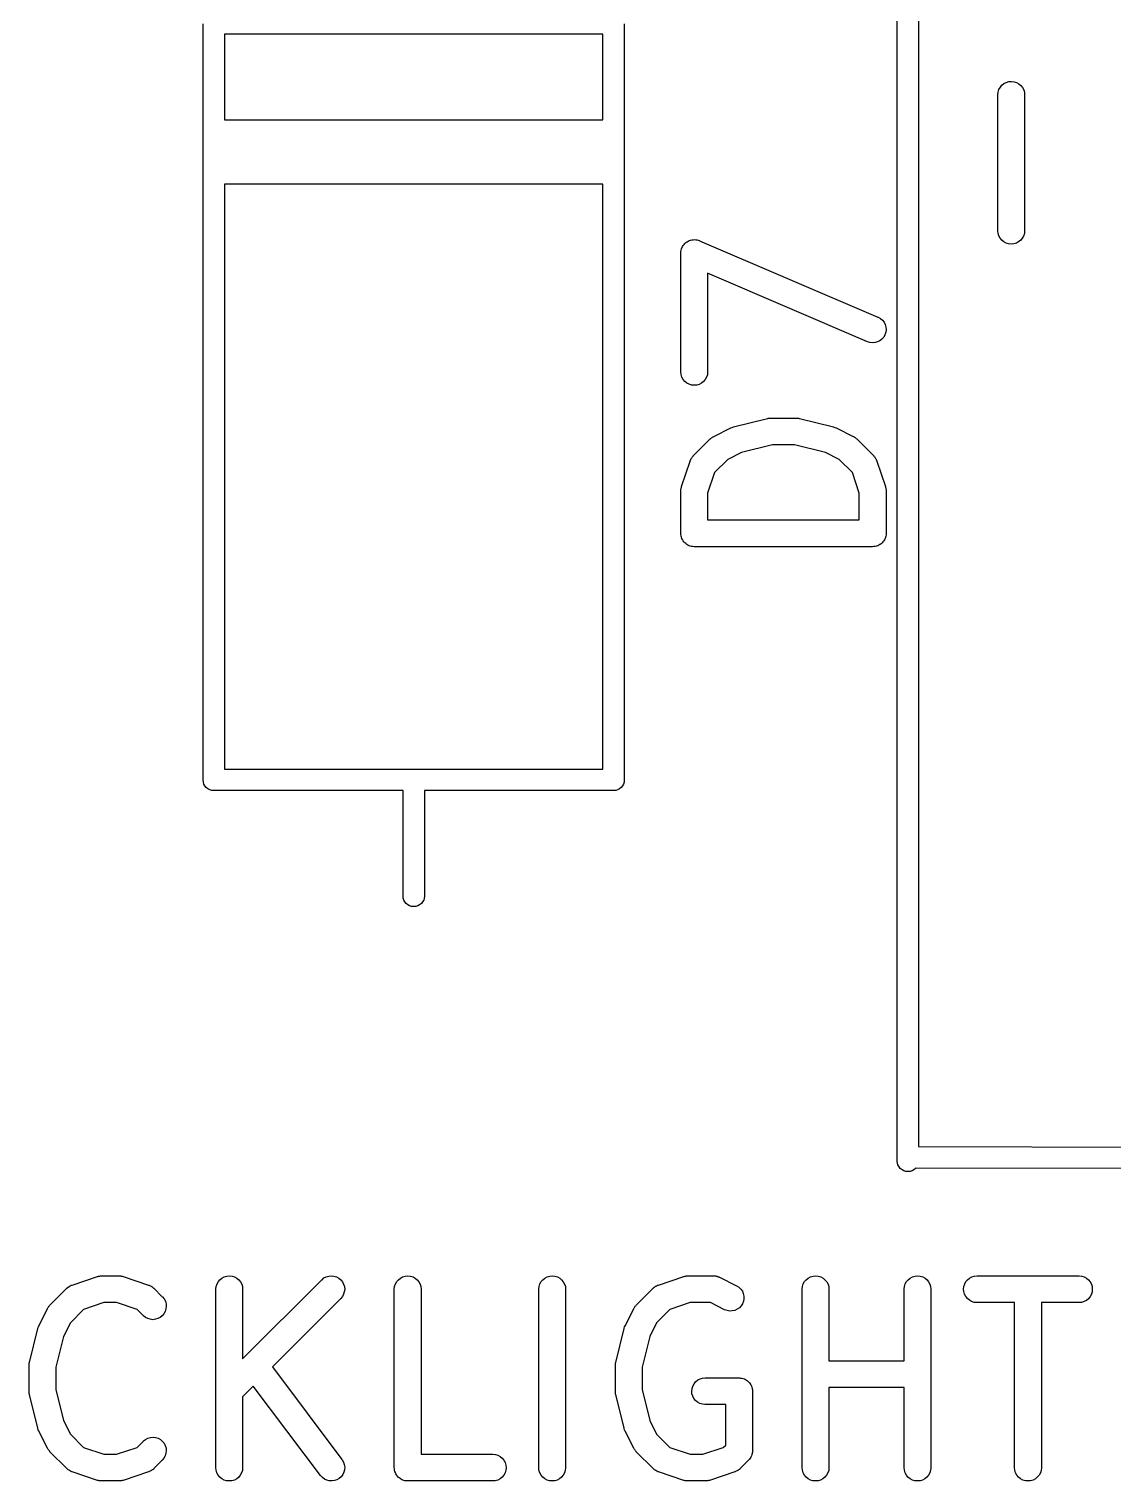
# Model space of a CAD drawing. Extents: x 88 to 197, y -105 to -93.
# Drawn here: x 167.49 to 173.57, y -105.43 to -97.29 of the extents above; entities that cross this region are included whole.
import ezdxf

# ---------------------------------------------------------------- set-up
doc = ezdxf.new("R2010")
doc.units = 0
doc.layers.add('BLACK', color=7, linetype='CONTINUOUS')

msp = doc.modelspace()

# ---------------------------------------------------------------- linework, layer by layer
at = {"layer": 'BLACK', "linetype": 'CONTINUOUS'}
for p, q in [((172.36, -103.612), (172.36, -95.2501)), ((172.48, -95.305), (172.48, -103.555)), ((168.47, -97.8571), (168.47, -97.2629)), ((169.647, -97.32), (168.59, -97.32)), ((168.59, -97.32), (168.59, -97.8)), ((169.65, -97.3203), (169.647, -97.32)), ((169.653, -97.32), (169.65, -97.3203)), ((170.71, -97.32), (169.653, -97.32)), ((170.71, -97.8), (170.71, -97.32)), ((170.83, -97.2629), (170.83, -97.8571)), ((172.924, -97.659), (172.926, -97.6445)), ((172.926, -97.6445), (172.93, -97.6305)), ((172.93, -97.6305), (172.938, -97.6177)), ((172.938, -97.6177), (172.947, -97.6065)), ((172.947, -97.6065), (172.958, -97.5973)), ((172.958, -97.5973), (172.971, -97.5905)), ((172.971, -97.5905), (172.985, -97.5864)), ((172.985, -97.5864), (173, -97.585)), ((173, -97.585), (173.015, -97.5866)), ((173.015, -97.5866), (173.028, -97.5909)), ((173.028, -97.5909), (173.041, -97.5979)), ((173.041, -97.5979), (173.053, -97.6072)), ((173.053, -97.6072), (173.062, -97.6185)), ((173.062, -97.6185), (173.069, -97.6315)), ((173.069, -97.6315), (173.073, -97.6455)), ((173.073, -97.6455), (173.074, -97.66)), ((172.924, -97.66), (172.924, -97.659)), ((172.924, -98.422), (172.924, -97.66)), ((173.074, -97.66), (173.074, -98.422)), ((168.59, -97.8), (170.71, -97.8)), ((168.47, -97.86), (168.47, -97.8571)), ((168.47, -97.8629), (168.47, -97.86)), ((168.47, -97.9771), (168.47, -97.8629)), ((170.83, -97.8571), (170.83, -97.86)), ((170.83, -97.86), (170.83, -97.8629)), ((170.83, -97.8629), (170.83, -97.9771)), ((168.47, -97.98), (168.47, -97.9771)), ((168.47, -97.9829), (168.47, -97.98)), ((168.47, -98.0971), (168.47, -97.9829)), ((170.83, -97.9771), (170.83, -97.98)), ((170.83, -97.98), (170.83, -97.9829)), ((170.83, -97.9829), (170.83, -98.0971)), ((168.47, -98.1), (168.47, -98.0971)), ((168.47, -98.1029), (168.47, -98.1)), ((168.47, -101.497), (168.47, -98.1029)), ((170.83, -98.0971), (170.83, -98.1)), ((170.83, -98.1), (170.83, -98.1029)), ((170.83, -98.1029), (170.83, -101.497)), ((168.59, -98.16), (168.59, -101.44)), ((170.71, -98.16), (168.59, -98.16)), ((170.71, -101.44), (170.71, -98.16)), ((172.926, -98.4365), (172.924, -98.422)), ((172.93, -98.4505), (172.926, -98.4365)), ((172.937, -98.4635), (172.93, -98.4505)), ((172.946, -98.4748), (172.937, -98.4635)), ((173.061, -98.4643), (173.052, -98.4755)), ((173.068, -98.4515), (173.061, -98.4643)), ((173.073, -98.4375), (173.068, -98.4515)), ((173.074, -98.423), (173.073, -98.4375)), ((173.074, -98.422), (173.074, -98.423)), ((171.147, -98.5451), (171.148, -98.538)), ((171.147, -98.5454), (171.147, -98.5451)), ((171.147, -98.5456), (171.147, -98.5454)), ((171.147, -98.5467), (171.147, -98.5456)), ((171.148, -98.538), (171.149, -98.5311)), ((171.149, -98.5306), (171.151, -98.5238)), ((171.149, -98.5308), (171.149, -98.5306)), ((171.149, -98.5311), (171.149, -98.5308)), ((171.151, -98.5238), (171.153, -98.5171)), ((171.153, -98.5171), (171.154, -98.5169)), ((171.154, -98.5166), (171.157, -98.5105)), ((171.154, -98.5169), (171.154, -98.5166)), ((171.157, -98.5105), (171.16, -98.5043)), ((171.16, -98.5043), (171.161, -98.5041)), ((171.161, -98.5039), (171.165, -98.4985)), ((171.161, -98.5041), (171.161, -98.5039)), ((171.165, -98.4985), (171.17, -98.4931)), ((171.17, -98.4927), (171.176, -98.4883)), ((171.17, -98.4929), (171.17, -98.4927)), ((171.17, -98.4931), (171.17, -98.4929)), ((171.176, -98.4883), (171.181, -98.4839)), ((171.181, -98.4839), (171.182, -98.4838)), ((171.182, -98.4836), (171.188, -98.4804)), ((171.182, -98.4838), (171.182, -98.4836)), ((171.188, -98.4804), (171.194, -98.4771)), ((171.194, -98.4771), (171.195, -98.4771)), ((171.195, -98.4769), (171.201, -98.475)), ((171.195, -98.4771), (171.195, -98.4769)), ((171.201, -98.475), (171.208, -98.473)), ((171.208, -98.473), (171.209, -98.473)), ((171.209, -98.4729), (171.216, -98.4723)), ((171.209, -98.473), (171.209, -98.4729)), ((171.216, -98.4723), (171.223, -98.4717)), ((171.223, -98.4717), (171.223, -98.4717)), ((171.223, -98.4717), (171.231, -98.4725)), ((171.223, -98.4717), (171.223, -98.4717)), ((171.231, -98.4725), (171.237, -98.4732)), ((171.237, -98.4732), (171.238, -98.4733)), ((171.238, -98.4733), (171.238, -98.4733)), ((171.238, -98.4733), (171.245, -98.4754)), ((171.245, -98.4754), (171.251, -98.4775)), ((171.251, -98.4775), (171.252, -98.4777)), ((171.252, -98.4777), (171.252, -98.4777)), ((171.252, -98.4777), (172.252, -98.9063)), ((172.957, -98.4841), (172.946, -98.4748)), ((172.97, -98.4911), (172.957, -98.4841)), ((172.984, -98.4954), (172.97, -98.4911)), ((172.999, -98.4969), (172.984, -98.4954)), ((173.013, -98.4956), (172.999, -98.4969)), ((173.028, -98.4915), (173.013, -98.4956)), ((173.04, -98.4847), (173.028, -98.4915)), ((173.052, -98.4755), (173.04, -98.4847)), ((171.147, -99.2133), (171.147, -98.5467)), ((172.193, -99.0442), (171.297, -98.6604)), ((171.297, -98.6604), (171.297, -99.2133)), ((172.252, -98.9063), (172.253, -98.9067)), ((172.253, -98.9067), (172.266, -98.914)), ((172.266, -98.914), (172.277, -98.9235)), ((172.277, -98.9235), (172.286, -98.935)), ((172.286, -98.935), (172.292, -98.9481)), ((172.292, -98.9481), (172.296, -98.9622)), ((172.274, -99.0292), (172.263, -99.0383)), ((172.284, -99.018), (172.274, -99.0292)), ((172.291, -99.0053), (172.284, -99.018)), ((172.296, -98.9913), (172.291, -99.0053)), ((172.296, -98.9622), (172.297, -98.9768)), ((172.297, -98.9768), (172.296, -98.9913)), ((172.207, -99.0486), (172.193, -99.0442)), ((172.221, -99.0502), (172.207, -99.0486)), ((172.236, -99.049), (172.221, -99.0502)), ((172.25, -99.045), (172.236, -99.049)), ((172.263, -99.0383), (172.25, -99.045)), ((171.149, -99.2279), (171.147, -99.2133)), ((171.153, -99.2419), (171.149, -99.2279)), ((171.16, -99.2548), (171.153, -99.2419)), ((171.169, -99.2662), (171.16, -99.2548)), ((171.18, -99.2755), (171.169, -99.2662)), ((171.193, -99.2825), (171.18, -99.2755)), ((171.263, -99.2761), (171.25, -99.2829)), ((171.275, -99.2669), (171.263, -99.2761)), ((171.284, -99.2557), (171.275, -99.2669)), ((171.291, -99.2429), (171.284, -99.2557)), ((171.296, -99.2289), (171.291, -99.2429)), ((171.297, -99.2144), (171.296, -99.2289)), ((171.297, -99.2133), (171.297, -99.2144)), ((171.207, -99.2868), (171.193, -99.2825)), ((171.222, -99.2883), (171.207, -99.2868)), ((171.236, -99.287), (171.222, -99.2883)), ((171.25, -99.2829), (171.236, -99.287)), ((171.435, -99.5241), (171.442, -99.5217)), ((171.442, -99.5215), (171.633, -99.4739)), ((171.442, -99.5216), (171.442, -99.5215)), ((171.442, -99.5217), (171.442, -99.5216)), ((171.633, -99.4739), (171.634, -99.4737)), ((171.634, -99.4737), (171.635, -99.4735)), ((171.635, -99.4735), (171.636, -99.4731)), ((171.636, -99.4731), (171.642, -99.4725)), ((171.642, -99.4725), (171.648, -99.4717)), ((171.648, -99.4717), (171.65, -99.4718)), ((171.65, -99.4718), (171.651, -99.4717)), ((171.651, -99.4717), (171.794, -99.4717)), ((171.794, -99.4717), (171.795, -99.4717)), ((171.795, -99.4717), (171.796, -99.4718)), ((171.796, -99.4718), (171.798, -99.4718)), ((171.798, -99.4718), (171.803, -99.4726)), ((171.803, -99.4726), (171.809, -99.4733)), ((171.809, -99.4733), (171.811, -99.4737)), ((171.811, -99.4737), (171.812, -99.4739)), ((171.812, -99.4739), (172.002, -99.5215)), ((172.002, -99.5215), (172.003, -99.5218)), ((172.003, -99.5218), (172.004, -99.5219)), ((172.004, -99.5219), (172.004, -99.522)), ((172.004, -99.522), (172.011, -99.5245)), ((171.217, -99.6841), (171.312, -99.5889)), ((171.312, -99.5889), (171.313, -99.5881)), ((171.313, -99.5881), (171.316, -99.5855)), ((171.316, -99.5855), (171.319, -99.5826)), ((171.319, -99.5826), (171.322, -99.581)), ((171.322, -99.581), (171.324, -99.579)), ((171.324, -99.579), (171.328, -99.5771)), ((171.328, -99.5771), (171.332, -99.5748)), ((171.332, -99.5748), (171.427, -99.5272)), ((171.427, -99.5272), (171.428, -99.5267)), ((171.428, -99.5264), (171.435, -99.5241)), ((171.428, -99.5266), (171.428, -99.5264)), ((171.428, -99.5267), (171.428, -99.5266)), ((172.011, -99.5245), (172.017, -99.5269)), ((172.017, -99.5269), (172.018, -99.5271)), ((172.018, -99.5271), (172.018, -99.5272)), ((172.018, -99.5272), (172.113, -99.5748)), ((172.113, -99.5748), (172.114, -99.5753)), ((172.114, -99.5753), (172.118, -99.5776)), ((172.118, -99.5776), (172.121, -99.5796)), ((172.121, -99.5796), (172.124, -99.5816)), ((172.124, -99.5816), (172.126, -99.5833)), ((172.126, -99.5833), (172.129, -99.5862)), ((172.129, -99.5862), (172.133, -99.5889)), ((172.133, -99.5889), (172.228, -99.6841)), ((171.216, -99.6858), (171.217, -99.6841)), ((171.487, -99.665), (171.41, -99.7035)), ((171.66, -99.6217), (171.487, -99.665)), ((171.785, -99.6217), (171.66, -99.6217)), ((171.958, -99.665), (171.785, -99.6217)), ((172.035, -99.7035), (171.958, -99.665)), ((172.228, -99.6841), (172.229, -99.6849)), ((172.229, -99.6849), (172.23, -99.6866)), ((171.151, -99.8563), (171.199, -99.7134)), ((171.199, -99.7124), (171.2, -99.7104)), ((171.199, -99.7134), (171.199, -99.7124)), ((171.2, -99.7104), (171.201, -99.7083)), ((171.201, -99.7083), (171.203, -99.7038)), ((171.203, -99.7038), (171.205, -99.6991)), ((171.205, -99.6991), (171.207, -99.6974)), ((171.207, -99.6974), (171.208, -99.6954)), ((171.208, -99.6954), (171.211, -99.6915)), ((171.211, -99.6915), (171.214, -99.6873)), ((171.214, -99.6873), (171.216, -99.6858)), ((171.41, -99.7035), (171.336, -99.7777)), ((172.109, -99.7777), (172.035, -99.7035)), ((172.23, -99.6866), (172.232, -99.6881)), ((172.232, -99.6881), (172.234, -99.6923)), ((172.234, -99.6923), (172.238, -99.6963)), ((172.238, -99.6963), (172.239, -99.6982)), ((172.239, -99.6982), (172.24, -99.7001)), ((172.24, -99.7001), (172.242, -99.7047)), ((172.242, -99.7047), (172.244, -99.7093)), ((172.244, -99.7093), (172.245, -99.7114)), ((172.245, -99.7114), (172.246, -99.7134)), ((172.246, -99.7134), (172.294, -99.8563)), ((171.336, -99.7777), (171.297, -99.8922)), ((172.147, -99.8922), (172.109, -99.7777)), ((171.147, -99.879), (171.148, -99.8748)), ((171.147, -99.88), (171.147, -99.879)), ((171.147, -100.118), (171.147, -99.88)), ((171.148, -99.8706), (171.149, -99.8675)), ((171.148, -99.8748), (171.148, -99.8706)), ((171.149, -99.8644), (171.15, -99.8604)), ((171.149, -99.8675), (171.149, -99.8644)), ((171.15, -99.8604), (171.151, -99.8563)), ((171.297, -99.8922), (171.297, -100.043)), ((172.147, -100.043), (172.147, -99.8922)), ((172.294, -99.8563), (172.294, -99.8573)), ((172.294, -99.8573), (172.295, -99.8614)), ((172.295, -99.8614), (172.296, -99.8654)), ((172.296, -99.8654), (172.296, -99.8685)), ((172.296, -99.8685), (172.297, -99.8716)), ((172.297, -99.8716), (172.297, -99.8758)), ((172.297, -99.8758), (172.297, -99.88)), ((172.297, -99.88), (172.297, -100.118)), ((171.297, -100.043), (172.147, -100.043)), ((171.148, -100.125), (171.147, -100.118)), ((171.149, -100.132), (171.148, -100.125)), ((171.149, -100.133), (171.149, -100.132)), ((171.149, -100.132), (171.149, -100.132)), ((171.151, -100.139), (171.149, -100.133)), ((171.153, -100.146), (171.151, -100.139)), ((171.153, -100.147), (171.153, -100.146)), ((171.153, -100.146), (171.153, -100.146)), ((171.156, -100.153), (171.153, -100.147)), ((171.16, -100.159), (171.156, -100.153)), ((171.16, -100.16), (171.16, -100.159)), ((171.16, -100.159), (171.16, -100.159)), ((171.164, -100.165), (171.16, -100.16)), ((171.169, -100.171), (171.164, -100.165)), ((171.175, -100.175), (171.169, -100.171)), ((171.169, -100.171), (171.169, -100.171)), ((171.169, -100.171), (171.169, -100.171)), ((172.275, -100.172), (172.269, -100.176)), ((172.28, -100.166), (172.275, -100.171)), ((172.275, -100.171), (172.275, -100.171)), ((172.275, -100.171), (172.275, -100.172)), ((172.284, -100.16), (172.28, -100.166)), ((172.285, -100.16), (172.284, -100.16)), ((172.284, -100.16), (172.284, -100.16)), ((172.288, -100.154), (172.285, -100.16)), ((172.291, -100.148), (172.288, -100.154)), ((172.292, -100.147), (172.291, -100.147)), ((172.291, -100.147), (172.291, -100.148)), ((172.294, -100.14), (172.292, -100.147)), ((172.296, -100.134), (172.294, -100.14)), ((172.297, -100.126), (172.296, -100.133)), ((172.296, -100.133), (172.296, -100.133)), ((172.296, -100.133), (172.296, -100.134)), ((172.297, -100.118), (172.297, -100.119)), ((172.297, -100.119), (172.297, -100.119)), ((172.297, -100.119), (172.297, -100.119)), ((172.297, -100.119), (172.297, -100.119)), ((172.297, -100.119), (172.297, -100.126)), ((171.18, -100.18), (171.175, -100.175)), ((171.187, -100.184), (171.18, -100.18)), ((171.18, -100.18), (171.18, -100.18)), ((171.18, -100.18), (171.18, -100.18)), ((171.193, -100.187), (171.187, -100.184)), ((171.2, -100.189), (171.193, -100.187)), ((171.193, -100.187), (171.193, -100.187)), ((171.193, -100.187), (171.193, -100.187)), ((171.207, -100.191), (171.2, -100.189)), ((171.207, -100.192), (171.207, -100.191)), ((171.207, -100.191), (171.207, -100.191)), ((171.214, -100.192), (171.207, -100.192)), ((171.221, -100.193), (171.214, -100.192)), ((171.222, -100.193), (171.221, -100.193)), ((172.222, -100.193), (171.222, -100.193)), ((171.222, -100.193), (171.222, -100.193)), ((171.222, -100.193), (171.222, -100.193)), ((171.222, -100.193), (171.222, -100.193)), ((172.229, -100.192), (172.222, -100.193)), ((172.236, -100.192), (172.229, -100.192)), ((172.237, -100.192), (172.236, -100.192)), ((172.244, -100.19), (172.237, -100.192)), ((172.237, -100.192), (172.237, -100.192)), ((172.25, -100.188), (172.244, -100.19)), ((172.251, -100.188), (172.25, -100.188)), ((172.257, -100.184), (172.251, -100.187)), ((172.251, -100.187), (172.251, -100.188)), ((172.263, -100.181), (172.257, -100.184)), ((172.264, -100.181), (172.263, -100.181)), ((172.269, -100.176), (172.264, -100.181)), ((172.264, -100.181), (172.264, -100.181)), ((168.59, -101.44), (169.647, -101.44)), ((169.647, -101.44), (169.65, -101.44)), ((169.65, -101.44), (169.653, -101.44)), ((169.653, -101.44), (170.71, -101.44)), ((168.47, -101.5), (168.47, -101.497)), ((168.471, -101.512), (168.47, -101.5)), ((168.474, -101.523), (168.471, -101.512)), ((168.48, -101.533), (168.474, -101.523)), ((168.487, -101.543), (168.48, -101.533)), ((168.497, -101.55), (168.487, -101.543)), ((168.507, -101.556), (168.497, -101.55)), ((168.518, -101.559), (168.507, -101.556)), ((170.793, -101.556), (170.782, -101.559)), ((170.803, -101.55), (170.793, -101.556)), ((170.813, -101.543), (170.803, -101.55)), ((170.82, -101.533), (170.813, -101.543)), ((170.826, -101.523), (170.82, -101.533)), ((170.829, -101.512), (170.826, -101.523)), ((170.83, -101.5), (170.829, -101.512)), ((170.83, -101.497), (170.83, -101.5)), ((168.527, -101.56), (168.518, -101.559)), ((168.53, -101.56), (168.527, -101.56)), ((168.527, -101.56), (168.527, -101.56)), ((168.533, -101.56), (168.53, -101.56)), ((169.59, -101.56), (168.533, -101.56)), ((169.59, -102.153), (169.59, -101.56)), ((170.767, -101.56), (169.71, -101.56)), ((169.71, -101.56), (169.71, -102.153)), ((170.77, -101.56), (170.767, -101.56)), ((170.773, -101.56), (170.77, -101.56)), ((170.782, -101.559), (170.773, -101.56)), ((170.773, -101.56), (170.773, -101.56)), ((169.591, -102.162), (169.59, -102.153)), ((169.594, -102.173), (169.591, -102.162)), ((169.6, -102.183), (169.594, -102.173)), ((169.607, -102.193), (169.6, -102.183)), ((169.617, -102.2), (169.607, -102.193)), ((169.627, -102.206), (169.617, -102.2)), ((169.638, -102.209), (169.627, -102.206)), ((169.673, -102.206), (169.662, -102.209)), ((169.683, -102.2), (169.673, -102.206)), ((169.693, -102.193), (169.683, -102.2)), ((169.7, -102.183), (169.693, -102.193)), ((169.706, -102.173), (169.7, -102.183)), ((169.709, -102.162), (169.706, -102.173)), ((169.71, -102.153), (169.709, -102.162)), ((169.65, -102.21), (169.638, -102.209)), ((169.662, -102.209), (169.65, -102.21)), ((172.48, -103.555), (179.98, -103.569)), ((172.36, -103.615), (172.36, -103.612)), ((172.36, -103.618), (172.36, -103.615)), ((172.36, -103.638), (172.36, -103.618)), ((172.361, -103.647), (172.36, -103.638)), ((172.364, -103.658), (172.361, -103.647)), ((172.37, -103.668), (172.364, -103.658)), ((172.377, -103.678), (172.37, -103.668)), ((172.387, -103.685), (172.377, -103.678)), ((172.397, -103.691), (172.387, -103.685)), ((172.408, -103.694), (172.397, -103.691)), ((172.42, -103.695), (172.408, -103.694)), ((172.432, -103.694), (172.42, -103.695)), ((172.443, -103.691), (172.432, -103.694)), ((172.453, -103.685), (172.443, -103.691)), ((172.463, -103.678), (172.453, -103.685)), ((172.465, -103.675), (172.463, -103.678)), ((180.037, -103.689), (172.465, -103.675)), ((167.736, -104.331), (167.878, -104.283)), ((167.878, -104.283), (167.879, -104.283)), ((167.879, -104.283), (167.884, -104.282)), ((167.884, -104.282), (167.888, -104.281)), ((167.888, -104.281), (167.891, -104.281)), ((167.891, -104.281), (167.894, -104.28)), ((167.894, -104.28), (167.898, -104.28)), ((167.898, -104.28), (167.902, -104.279)), ((167.902, -104.279), (167.997, -104.279)), ((167.997, -104.279), (167.998, -104.279)), ((167.998, -104.279), (168.003, -104.28)), ((168.003, -104.28), (168.007, -104.28)), ((168.007, -104.28), (168.01, -104.281)), ((168.01, -104.281), (168.013, -104.281)), ((168.013, -104.281), (168.017, -104.282)), ((168.017, -104.282), (168.021, -104.283)), ((168.021, -104.283), (168.164, -104.331)), ((168.548, -104.325), (168.555, -104.312)), ((168.555, -104.312), (168.564, -104.301)), ((168.564, -104.301), (168.575, -104.292)), ((168.575, -104.292), (168.588, -104.285)), ((168.588, -104.285), (168.602, -104.281)), ((168.602, -104.281), (168.617, -104.279)), ((168.617, -104.279), (168.632, -104.281)), ((168.632, -104.281), (168.646, -104.285)), ((168.646, -104.285), (168.658, -104.292)), ((168.658, -104.292), (168.67, -104.302)), ((168.67, -104.302), (168.679, -104.313)), ((168.679, -104.313), (168.686, -104.326)), ((168.691, -104.745), (169.135, -104.301)), ((169.135, -104.301), (169.136, -104.301)), ((169.136, -104.301), (169.147, -104.291)), ((169.147, -104.291), (169.16, -104.285)), ((169.16, -104.285), (169.174, -104.281)), ((169.174, -104.281), (169.189, -104.279)), ((169.189, -104.279), (169.203, -104.281)), ((169.203, -104.281), (169.217, -104.285)), ((169.217, -104.285), (169.23, -104.292)), ((169.23, -104.292), (169.241, -104.302)), ((169.241, -104.302), (169.251, -104.313)), ((169.251, -104.313), (169.257, -104.326)), ((169.548, -104.325), (169.555, -104.312)), ((169.555, -104.312), (169.564, -104.301)), ((169.564, -104.301), (169.575, -104.292)), ((169.575, -104.292), (169.588, -104.285)), ((169.588, -104.285), (169.602, -104.281)), ((169.602, -104.281), (169.617, -104.279)), ((169.617, -104.279), (169.632, -104.281)), ((169.632, -104.281), (169.646, -104.285)), ((169.646, -104.285), (169.658, -104.292)), ((169.658, -104.292), (169.67, -104.302)), ((169.67, -104.302), (169.679, -104.313)), ((169.679, -104.313), (169.686, -104.326)), ((170.357, -104.325), (170.364, -104.312)), ((170.364, -104.312), (170.374, -104.301)), ((170.374, -104.301), (170.385, -104.292)), ((170.385, -104.292), (170.398, -104.285)), ((170.398, -104.285), (170.412, -104.281)), ((170.412, -104.281), (170.427, -104.279)), ((170.427, -104.279), (170.441, -104.281)), ((170.441, -104.281), (170.455, -104.285)), ((170.455, -104.285), (170.468, -104.292)), ((170.468, -104.292), (170.479, -104.302)), ((170.479, -104.302), (170.488, -104.313)), ((170.488, -104.313), (170.495, -104.326)), ((171.021, -104.331), (171.164, -104.283)), ((171.164, -104.283), (171.165, -104.283)), ((171.165, -104.283), (171.169, -104.282)), ((171.169, -104.282), (171.173, -104.281)), ((171.173, -104.281), (171.176, -104.281)), ((171.176, -104.281), (171.179, -104.28)), ((171.179, -104.28), (171.184, -104.28)), ((171.184, -104.28), (171.188, -104.279)), ((171.188, -104.279), (171.331, -104.279)), ((171.331, -104.279), (171.332, -104.279)), ((171.332, -104.279), (171.334, -104.28)), ((171.334, -104.28), (171.336, -104.28)), ((171.336, -104.28), (171.341, -104.28)), ((171.341, -104.28), (171.346, -104.281)), ((171.346, -104.281), (171.348, -104.282)), ((171.348, -104.282), (171.351, -104.282)), ((171.351, -104.282), (171.355, -104.284)), ((171.355, -104.284), (171.36, -104.285)), ((171.36, -104.285), (171.362, -104.287)), ((171.362, -104.287), (171.364, -104.287)), ((171.364, -104.287), (171.46, -104.335)), ((171.833, -104.325), (171.84, -104.312)), ((171.84, -104.312), (171.85, -104.301)), ((171.85, -104.301), (171.861, -104.292)), ((171.861, -104.292), (171.874, -104.285)), ((171.874, -104.285), (171.888, -104.281)), ((171.888, -104.281), (171.903, -104.279)), ((171.903, -104.279), (171.917, -104.281)), ((171.917, -104.281), (171.931, -104.285)), ((171.931, -104.285), (171.944, -104.292)), ((171.944, -104.292), (171.955, -104.302)), ((171.955, -104.302), (171.965, -104.313)), ((171.965, -104.313), (171.972, -104.326)), ((172.405, -104.325), (172.412, -104.312)), ((172.412, -104.312), (172.421, -104.301)), ((172.421, -104.301), (172.433, -104.292)), ((172.433, -104.292), (172.446, -104.285)), ((172.446, -104.285), (172.46, -104.281)), ((172.46, -104.281), (172.474, -104.279)), ((172.474, -104.279), (172.489, -104.281)), ((172.489, -104.281), (172.503, -104.285)), ((172.503, -104.285), (172.516, -104.292)), ((172.516, -104.292), (172.527, -104.302)), ((172.527, -104.302), (172.536, -104.313)), ((172.536, -104.313), (172.543, -104.326)), ((172.738, -104.325), (172.745, -104.312)), ((172.745, -104.312), (172.754, -104.301)), ((172.754, -104.301), (172.765, -104.292)), ((172.765, -104.292), (172.778, -104.285)), ((172.778, -104.285), (172.792, -104.281)), ((172.792, -104.281), (172.807, -104.279)), ((172.807, -104.279), (173.378, -104.279)), ((173.378, -104.279), (173.379, -104.279)), ((173.379, -104.279), (173.394, -104.281)), ((173.394, -104.281), (173.408, -104.285)), ((173.408, -104.285), (173.421, -104.292)), ((173.421, -104.292), (173.432, -104.302)), ((173.432, -104.302), (173.441, -104.313)), ((173.441, -104.313), (173.448, -104.326)), ((167.611, -104.444), (167.706, -104.349)), ((167.706, -104.349), (167.707, -104.348)), ((167.707, -104.348), (167.709, -104.347)), ((167.709, -104.347), (167.71, -104.345)), ((167.71, -104.345), (167.714, -104.342)), ((167.714, -104.342), (167.718, -104.339)), ((167.718, -104.339), (167.72, -104.338)), ((167.72, -104.338), (167.722, -104.337)), ((167.722, -104.337), (167.727, -104.335)), ((167.727, -104.335), (167.731, -104.332)), ((167.731, -104.332), (167.734, -104.332)), ((167.734, -104.332), (167.736, -104.331)), ((168.164, -104.331), (168.165, -104.331)), ((168.165, -104.331), (168.167, -104.332)), ((168.167, -104.332), (168.169, -104.333)), ((168.169, -104.333), (168.174, -104.335)), ((168.174, -104.335), (168.178, -104.337)), ((168.178, -104.337), (168.18, -104.339)), ((168.18, -104.339), (168.182, -104.34)), ((168.182, -104.34), (168.186, -104.343)), ((168.186, -104.343), (168.19, -104.346)), ((168.19, -104.346), (168.192, -104.348)), ((168.192, -104.348), (168.193, -104.349)), ((168.193, -104.349), (168.241, -104.397)), ((168.241, -104.397), (168.242, -104.397)), ((168.242, -104.397), (168.251, -104.409)), ((168.541, -104.353), (168.543, -104.339)), ((168.541, -104.354), (168.541, -104.353)), ((168.541, -105.354), (168.541, -104.354)), ((168.543, -104.339), (168.548, -104.325)), ((168.686, -104.326), (168.69, -104.34)), ((168.69, -104.34), (168.691, -104.354)), ((168.691, -104.354), (168.691, -104.745)), ((169.25, -104.396), (169.241, -104.407)), ((169.257, -104.383), (169.25, -104.396)), ((169.257, -104.326), (169.262, -104.34)), ((169.261, -104.369), (169.257, -104.383)), ((169.263, -104.355), (169.261, -104.369)), ((169.262, -104.34), (169.263, -104.355)), ((169.541, -104.353), (169.543, -104.339)), ((169.541, -104.354), (169.541, -104.353)), ((169.541, -105.354), (169.541, -104.354)), ((169.543, -104.339), (169.548, -104.325)), ((169.686, -104.326), (169.69, -104.34)), ((169.69, -104.34), (169.691, -104.354)), ((169.691, -104.354), (169.691, -105.279)), ((170.351, -104.353), (170.353, -104.339)), ((170.351, -104.354), (170.351, -104.353)), ((170.351, -105.354), (170.351, -104.354)), ((170.353, -104.339), (170.357, -104.325)), ((170.495, -104.326), (170.5, -104.34)), ((170.5, -104.34), (170.501, -104.354)), ((170.501, -104.354), (170.501, -105.354)), ((170.897, -104.444), (170.992, -104.349)), ((170.992, -104.349), (170.993, -104.348)), ((170.993, -104.348), (170.994, -104.347)), ((170.994, -104.347), (170.996, -104.345)), ((170.996, -104.345), (171, -104.342)), ((171, -104.342), (171.004, -104.339)), ((171.004, -104.339), (171.006, -104.338)), ((171.006, -104.338), (171.008, -104.337)), ((171.008, -104.337), (171.013, -104.335)), ((171.013, -104.335), (171.017, -104.332)), ((171.017, -104.332), (171.019, -104.332)), ((171.019, -104.332), (171.021, -104.331)), ((171.46, -104.335), (171.46, -104.335)), ((171.46, -104.335), (171.473, -104.343)), ((171.473, -104.343), (171.483, -104.354)), ((171.483, -104.354), (171.492, -104.366)), ((171.492, -104.366), (171.497, -104.379)), ((171.497, -104.379), (171.5, -104.393)), ((171.5, -104.393), (171.501, -104.408)), ((171.827, -104.353), (171.829, -104.339)), ((171.827, -104.354), (171.827, -104.353)), ((171.827, -105.354), (171.827, -104.354)), ((171.829, -104.339), (171.833, -104.325)), ((171.972, -104.326), (171.976, -104.34)), ((171.976, -104.34), (171.977, -104.354)), ((171.977, -104.354), (171.977, -104.756)), ((172.399, -104.353), (172.4, -104.339)), ((172.399, -104.354), (172.399, -104.353)), ((172.399, -104.756), (172.399, -104.354)), ((172.4, -104.339), (172.405, -104.325)), ((172.543, -104.326), (172.547, -104.34)), ((172.547, -104.34), (172.549, -104.354)), ((172.549, -104.354), (172.549, -105.354)), ((172.732, -104.354), (172.733, -104.339)), ((172.733, -104.368), (172.732, -104.354)), ((172.733, -104.339), (172.738, -104.325)), ((172.737, -104.382), (172.733, -104.368)), ((172.744, -104.395), (172.737, -104.382)), ((172.753, -104.407), (172.744, -104.395)), ((173.441, -104.396), (173.431, -104.408)), ((173.448, -104.383), (173.441, -104.396)), ((173.448, -104.326), (173.452, -104.34)), ((173.452, -104.369), (173.448, -104.383)), ((173.452, -104.34), (173.453, -104.355)), ((173.453, -104.355), (173.452, -104.369)), ((167.549, -104.559), (167.597, -104.464)), ((167.597, -104.463), (167.6, -104.459)), ((167.597, -104.464), (167.597, -104.463)), ((167.6, -104.459), (167.602, -104.456)), ((167.602, -104.456), (167.604, -104.453)), ((167.604, -104.453), (167.605, -104.45)), ((167.605, -104.45), (167.608, -104.447)), ((167.608, -104.447), (167.611, -104.444)), ((167.8, -104.468), (167.726, -104.542)), ((167.914, -104.429), (167.8, -104.468)), ((167.985, -104.429), (167.914, -104.429)), ((168.1, -104.468), (167.985, -104.429)), ((168.135, -104.503), (168.1, -104.468)), ((168.257, -104.479), (168.25, -104.492)), ((168.251, -104.409), (168.258, -104.422)), ((168.261, -104.465), (168.257, -104.479)), ((168.258, -104.422), (168.262, -104.436)), ((168.263, -104.45), (168.261, -104.465)), ((168.262, -104.436), (168.263, -104.45)), ((169.241, -104.407), (168.858, -104.79)), ((170.835, -104.559), (170.883, -104.464)), ((170.883, -104.463), (170.885, -104.459)), ((170.883, -104.464), (170.883, -104.463)), ((170.885, -104.459), (170.887, -104.456)), ((170.887, -104.456), (170.889, -104.453)), ((170.889, -104.453), (170.891, -104.45)), ((170.891, -104.45), (170.894, -104.447)), ((170.894, -104.447), (170.897, -104.444)), ((171.086, -104.468), (171.011, -104.542)), ((171.2, -104.429), (171.086, -104.468)), ((171.313, -104.429), (171.2, -104.429)), ((171.392, -104.469), (171.313, -104.429)), ((171.406, -104.474), (171.392, -104.469)), ((171.421, -104.477), (171.406, -104.474)), ((171.435, -104.476), (171.421, -104.477)), ((171.449, -104.473), (171.435, -104.476)), ((171.463, -104.467), (171.449, -104.473)), ((171.475, -104.459), (171.463, -104.467)), ((171.485, -104.448), (171.475, -104.459)), ((171.493, -104.436), (171.485, -104.448)), ((171.498, -104.422), (171.493, -104.436)), ((171.501, -104.408), (171.498, -104.422)), ((172.765, -104.416), (172.753, -104.407)), ((172.777, -104.423), (172.765, -104.416)), ((172.791, -104.428), (172.777, -104.423)), ((172.806, -104.429), (172.791, -104.428)), ((172.807, -104.429), (172.806, -104.429)), ((173.018, -104.429), (172.807, -104.429)), ((173.018, -105.354), (173.018, -104.429)), ((173.378, -104.429), (173.168, -104.429)), ((173.168, -104.429), (173.168, -105.354)), ((173.393, -104.428), (173.378, -104.429)), ((173.407, -104.424), (173.393, -104.428)), ((173.42, -104.417), (173.407, -104.424)), ((173.431, -104.408), (173.42, -104.417)), ((167.544, -104.573), (167.547, -104.566)), ((167.547, -104.566), (167.549, -104.56)), ((167.549, -104.56), (167.549, -104.559)), ((167.549, -104.559), (167.549, -104.559)), ((167.726, -104.542), (167.687, -104.619)), ((168.146, -104.512), (168.135, -104.503)), ((168.159, -104.519), (168.146, -104.512)), ((168.173, -104.523), (168.159, -104.519)), ((168.188, -104.525), (168.173, -104.523)), ((168.202, -104.523), (168.188, -104.525)), ((168.216, -104.519), (168.202, -104.523)), ((168.229, -104.512), (168.216, -104.519)), ((168.241, -104.503), (168.229, -104.512)), ((168.25, -104.492), (168.241, -104.503)), ((170.83, -104.573), (170.832, -104.566)), ((170.832, -104.566), (170.835, -104.56)), ((170.835, -104.56), (170.835, -104.559)), ((170.835, -104.559), (170.835, -104.559)), ((171.011, -104.542), (170.973, -104.619)), ((167.496, -104.765), (167.544, -104.574)), ((167.544, -104.574), (167.544, -104.573)), ((167.544, -104.573), (167.544, -104.573)), ((167.544, -104.573), (167.544, -104.573)), ((167.687, -104.619), (167.644, -104.792)), ((170.782, -104.765), (170.829, -104.574)), ((170.829, -104.574), (170.83, -104.573)), ((170.83, -104.573), (170.83, -104.573)), ((170.83, -104.573), (170.83, -104.573)), ((170.973, -104.619), (170.93, -104.792)), ((167.494, -104.779), (167.495, -104.773)), ((167.494, -104.781), (167.494, -104.779)), ((167.494, -104.782), (167.494, -104.781)), ((167.494, -104.783), (167.494, -104.782)), ((167.494, -104.926), (167.494, -104.783)), ((167.495, -104.767), (167.496, -104.766)), ((167.495, -104.773), (167.495, -104.767)), ((167.496, -104.766), (167.496, -104.765)), ((167.644, -104.792), (167.644, -104.917)), ((168.858, -104.79), (169.248, -105.309)), ((170.78, -104.779), (170.781, -104.773)), ((170.78, -104.781), (170.78, -104.779)), ((170.78, -104.782), (170.78, -104.781)), ((170.78, -104.783), (170.78, -104.782)), ((170.78, -104.926), (170.78, -104.783)), ((170.781, -104.767), (170.782, -104.766)), ((170.781, -104.773), (170.781, -104.767)), ((170.782, -104.766), (170.782, -104.765)), ((170.93, -104.792), (170.93, -104.917)), ((171.977, -104.756), (172.399, -104.756)), ((171.214, -104.897), (171.221, -104.884)), ((171.221, -104.884), (171.23, -104.873)), ((171.23, -104.873), (171.242, -104.863)), ((171.242, -104.863), (171.255, -104.856)), ((171.255, -104.856), (171.269, -104.852)), ((171.269, -104.852), (171.283, -104.851)), ((171.283, -104.851), (171.474, -104.851)), ((171.474, -104.851), (171.474, -104.851)), ((171.474, -104.851), (171.474, -104.851)), ((171.474, -104.851), (171.474, -104.851)), ((171.474, -104.851), (171.475, -104.851)), ((171.475, -104.851), (171.482, -104.852)), ((171.482, -104.852), (171.489, -104.852)), ((171.489, -104.852), (171.489, -104.852)), ((171.489, -104.852), (171.489, -104.852)), ((171.489, -104.852), (171.496, -104.855)), ((171.496, -104.855), (171.503, -104.857)), ((171.503, -104.857), (171.503, -104.857)), ((171.503, -104.857), (171.503, -104.857)), ((171.503, -104.857), (171.509, -104.86)), ((171.509, -104.86), (171.516, -104.864)), ((171.516, -104.864), (171.516, -104.864)), ((171.516, -104.864), (171.516, -104.864)), ((171.516, -104.864), (171.521, -104.868)), ((171.521, -104.868), (171.527, -104.873)), ((171.527, -104.873), (171.527, -104.873)), ((171.527, -104.873), (171.527, -104.873)), ((171.527, -104.873), (171.532, -104.879)), ((171.532, -104.879), (171.536, -104.884)), ((171.536, -104.884), (171.536, -104.885)), ((171.536, -104.885), (171.536, -104.885)), ((171.536, -104.885), (171.54, -104.891)), ((171.54, -104.891), (171.543, -104.897)), ((167.494, -104.927), (167.494, -104.926)), ((167.494, -104.928), (167.494, -104.927)), ((167.495, -104.934), (167.494, -104.928)), ((167.495, -104.94), (167.495, -104.934)), ((167.496, -104.942), (167.495, -104.94)), ((167.496, -104.943), (167.496, -104.942)), ((167.496, -104.944), (167.496, -104.943)), ((167.544, -105.134), (167.496, -104.944)), ((167.644, -104.917), (167.687, -105.09)), ((168.751, -104.897), (168.691, -104.957)), ((168.691, -104.957), (168.691, -105.354)), ((169.128, -105.399), (168.751, -104.897)), ((170.78, -104.927), (170.78, -104.926)), ((170.78, -104.928), (170.78, -104.927)), ((170.78, -104.934), (170.78, -104.928)), ((170.781, -104.94), (170.78, -104.934)), ((170.781, -104.942), (170.781, -104.94)), ((170.782, -104.943), (170.781, -104.942)), ((170.782, -104.944), (170.782, -104.943)), ((170.829, -105.134), (170.782, -104.944)), ((170.93, -104.917), (170.973, -105.09)), ((171.208, -104.925), (171.21, -104.911)), ((171.209, -104.94), (171.208, -104.925)), ((171.214, -104.954), (171.209, -104.94)), ((171.21, -104.911), (171.214, -104.897)), ((171.22, -104.967), (171.214, -104.954)), ((171.23, -104.978), (171.22, -104.967)), ((171.543, -104.897), (171.543, -104.897)), ((171.543, -104.897), (171.543, -104.898)), ((171.543, -104.898), (171.545, -104.904)), ((171.545, -104.904), (171.547, -104.911)), ((171.547, -104.911), (171.547, -104.912)), ((171.547, -104.912), (171.547, -104.912)), ((171.547, -104.912), (171.548, -104.919)), ((171.548, -104.919), (171.549, -104.926)), ((171.549, -104.926), (171.549, -105.259)), ((172.399, -104.906), (171.977, -104.906)), ((171.977, -104.906), (171.977, -105.354)), ((172.399, -105.354), (172.399, -104.906)), ((171.241, -104.988), (171.23, -104.978)), ((171.254, -104.995), (171.241, -104.988)), ((171.268, -104.999), (171.254, -104.995)), ((171.282, -105.001), (171.268, -104.999)), ((171.283, -105.001), (171.282, -105.001)), ((171.399, -105.001), (171.283, -105.001)), ((171.399, -105.228), (171.399, -105.001)), ((167.544, -105.135), (167.544, -105.134)), ((167.546, -105.142), (167.544, -105.135)), ((167.544, -105.135), (167.544, -105.135)), ((167.687, -105.09), (167.726, -105.167)), ((170.83, -105.135), (170.829, -105.134)), ((170.832, -105.142), (170.83, -105.135)), ((170.83, -105.135), (170.83, -105.135)), ((170.973, -105.09), (171.011, -105.167)), ((167.549, -105.148), (167.546, -105.142)), ((167.549, -105.149), (167.549, -105.148)), ((167.549, -105.15), (167.549, -105.149)), ((167.549, -105.149), (167.549, -105.149)), ((167.597, -105.245), (167.549, -105.15)), ((167.726, -105.167), (167.8, -105.241)), ((168.1, -105.241), (168.135, -105.206)), ((168.135, -105.206), (168.136, -105.205)), ((168.136, -105.205), (168.147, -105.196)), ((168.147, -105.196), (168.16, -105.19)), ((168.16, -105.19), (168.174, -105.185)), ((168.174, -105.185), (168.189, -105.184)), ((168.189, -105.184), (168.203, -105.186)), ((168.203, -105.186), (168.217, -105.19)), ((168.217, -105.19), (168.23, -105.197)), ((168.23, -105.197), (168.241, -105.206)), ((168.241, -105.206), (168.251, -105.218)), ((168.251, -105.218), (168.257, -105.231)), ((170.834, -105.148), (170.832, -105.142)), ((170.835, -105.149), (170.834, -105.148)), ((170.835, -105.15), (170.835, -105.149)), ((170.835, -105.149), (170.835, -105.149)), ((170.883, -105.245), (170.835, -105.15)), ((171.011, -105.167), (171.086, -105.241)), ((167.599, -105.249), (167.597, -105.245)), ((167.601, -105.252), (167.599, -105.249)), ((167.603, -105.255), (167.601, -105.252)), ((167.605, -105.257), (167.603, -105.255)), ((167.608, -105.261), (167.605, -105.257)), ((167.61, -105.264), (167.608, -105.261)), ((167.611, -105.265), (167.61, -105.264)), ((167.706, -105.36), (167.611, -105.265)), ((167.8, -105.241), (167.914, -105.279)), ((167.914, -105.279), (167.985, -105.279)), ((167.985, -105.279), (168.1, -105.241)), ((168.257, -105.288), (168.25, -105.301)), ((168.257, -105.231), (168.262, -105.245)), ((168.261, -105.274), (168.257, -105.288)), ((168.263, -105.259), (168.261, -105.274)), ((168.262, -105.245), (168.263, -105.259)), ((169.691, -105.279), (170.093, -105.279)), ((170.093, -105.279), (170.094, -105.279)), ((170.094, -105.279), (170.108, -105.281)), ((170.108, -105.281), (170.122, -105.285)), ((170.122, -105.285), (170.135, -105.292)), ((170.135, -105.292), (170.146, -105.302)), ((170.885, -105.249), (170.883, -105.245)), ((170.887, -105.252), (170.885, -105.249)), ((170.889, -105.255), (170.887, -105.252)), ((170.891, -105.257), (170.889, -105.255)), ((170.893, -105.261), (170.891, -105.257)), ((170.896, -105.264), (170.893, -105.261)), ((170.897, -105.265), (170.896, -105.264)), ((170.992, -105.36), (170.897, -105.265)), ((171.086, -105.241), (171.2, -105.279)), ((171.2, -105.279), (171.271, -105.279)), ((171.271, -105.279), (171.385, -105.241)), ((171.385, -105.241), (171.399, -105.228)), ((171.539, -105.295), (171.536, -105.301)), ((171.543, -105.289), (171.539, -105.295)), ((171.545, -105.281), (171.543, -105.288)), ((171.543, -105.288), (171.543, -105.288)), ((171.543, -105.288), (171.543, -105.289)), ((171.547, -105.275), (171.545, -105.281)), ((171.548, -105.267), (171.547, -105.274)), ((171.547, -105.274), (171.547, -105.274)), ((171.547, -105.274), (171.547, -105.275)), ((171.549, -105.26), (171.548, -105.267)), ((171.549, -105.259), (171.549, -105.259)), ((171.549, -105.259), (171.549, -105.259)), ((171.549, -105.259), (171.549, -105.259)), ((171.549, -105.259), (171.549, -105.26)), ((167.708, -105.361), (167.706, -105.36)), ((167.71, -105.363), (167.708, -105.361)), ((167.714, -105.366), (167.71, -105.363)), ((167.718, -105.369), (167.714, -105.366)), ((167.72, -105.37), (167.718, -105.369)), ((167.721, -105.371), (167.72, -105.37)), ((167.726, -105.374), (167.721, -105.371)), ((167.731, -105.376), (167.726, -105.374)), ((167.733, -105.377), (167.731, -105.376)), ((167.735, -105.378), (167.733, -105.377)), ((167.736, -105.378), (167.735, -105.378)), ((167.878, -105.426), (167.736, -105.378)), ((168.164, -105.378), (168.021, -105.426)), ((168.166, -105.377), (168.164, -105.378)), ((168.168, -105.376), (168.166, -105.377)), ((168.173, -105.374), (168.168, -105.376)), ((168.177, -105.372), (168.173, -105.374)), ((168.179, -105.371), (168.177, -105.372)), ((168.181, -105.37), (168.179, -105.371)), ((168.185, -105.366), (168.181, -105.37)), ((168.189, -105.364), (168.185, -105.366)), ((168.191, -105.362), (168.189, -105.364)), ((168.193, -105.361), (168.191, -105.362)), ((168.241, -105.312), (168.193, -105.36)), ((168.193, -105.36), (168.193, -105.361)), ((168.25, -105.301), (168.241, -105.312)), ((168.543, -105.369), (168.541, -105.354)), ((168.547, -105.383), (168.543, -105.369)), ((168.69, -105.37), (168.685, -105.384)), ((168.691, -105.355), (168.69, -105.37)), ((168.691, -105.354), (168.691, -105.355)), ((169.248, -105.309), (169.249, -105.31)), ((169.249, -105.31), (169.256, -105.323)), ((169.258, -105.38), (169.252, -105.393)), ((169.256, -105.323), (169.261, -105.337)), ((169.262, -105.366), (169.258, -105.38)), ((169.261, -105.337), (169.263, -105.351)), ((169.263, -105.351), (169.262, -105.366)), ((169.542, -105.361), (169.541, -105.354)), ((169.543, -105.368), (169.542, -105.361)), ((169.543, -105.369), (169.543, -105.368)), ((169.545, -105.376), (169.543, -105.369)), ((169.543, -105.369), (169.543, -105.369)), ((169.547, -105.382), (169.545, -105.376)), ((170.146, -105.302), (170.155, -105.313)), ((170.155, -105.313), (170.162, -105.326)), ((170.162, -105.326), (170.166, -105.34)), ((170.166, -105.369), (170.162, -105.383)), ((170.166, -105.34), (170.168, -105.355)), ((170.168, -105.355), (170.166, -105.369)), ((170.352, -105.369), (170.351, -105.354)), ((170.357, -105.383), (170.352, -105.369)), ((170.499, -105.37), (170.495, -105.384)), ((170.501, -105.355), (170.499, -105.37)), ((170.501, -105.354), (170.501, -105.355)), ((170.994, -105.361), (170.992, -105.36)), ((170.995, -105.363), (170.994, -105.361)), ((170.999, -105.366), (170.995, -105.363)), ((171.003, -105.369), (170.999, -105.366)), ((171.005, -105.37), (171.003, -105.369)), ((171.007, -105.371), (171.005, -105.37)), ((171.012, -105.374), (171.007, -105.371)), ((171.016, -105.376), (171.012, -105.374)), ((171.018, -105.377), (171.016, -105.376)), ((171.02, -105.378), (171.018, -105.377)), ((171.021, -105.378), (171.02, -105.378)), ((171.164, -105.426), (171.021, -105.378)), ((171.45, -105.378), (171.307, -105.426)), ((171.452, -105.377), (171.45, -105.378)), ((171.454, -105.376), (171.452, -105.377)), ((171.458, -105.374), (171.454, -105.376)), ((171.463, -105.372), (171.458, -105.374)), ((171.465, -105.371), (171.463, -105.372)), ((171.467, -105.37), (171.465, -105.371)), ((171.471, -105.366), (171.467, -105.37)), ((171.475, -105.364), (171.471, -105.366)), ((171.477, -105.362), (171.475, -105.364)), ((171.478, -105.361), (171.477, -105.362)), ((171.479, -105.36), (171.478, -105.361)), ((171.527, -105.312), (171.479, -105.36)), ((171.531, -105.307), (171.527, -105.312)), ((171.536, -105.302), (171.531, -105.307)), ((171.536, -105.301), (171.536, -105.301)), ((171.536, -105.301), (171.536, -105.302)), ((171.829, -105.369), (171.827, -105.354)), ((171.833, -105.383), (171.829, -105.369)), ((171.976, -105.37), (171.971, -105.384)), ((171.977, -105.355), (171.976, -105.37)), ((171.977, -105.354), (171.977, -105.355)), ((172.4, -105.369), (172.399, -105.354)), ((172.404, -105.383), (172.4, -105.369)), ((172.547, -105.37), (172.543, -105.384)), ((172.549, -105.355), (172.547, -105.37)), ((172.549, -105.354), (172.549, -105.355)), ((173.019, -105.369), (173.018, -105.354)), ((173.023, -105.383), (173.019, -105.369)), ((173.166, -105.37), (173.162, -105.384)), ((173.168, -105.355), (173.166, -105.37)), ((173.168, -105.354), (173.168, -105.355)), ((167.883, -105.426), (167.878, -105.426)), ((167.887, -105.428), (167.883, -105.426)), ((167.89, -105.428), (167.887, -105.428)), ((167.893, -105.429), (167.89, -105.428)), ((167.897, -105.429), (167.893, -105.429)), ((167.901, -105.429), (167.897, -105.429)), ((167.902, -105.429), (167.901, -105.429)), ((167.997, -105.429), (167.902, -105.429)), ((168.002, -105.429), (167.997, -105.429)), ((168.006, -105.429), (168.002, -105.429)), ((168.009, -105.428), (168.006, -105.429)), ((168.012, -105.428), (168.009, -105.428)), ((168.016, -105.427), (168.012, -105.428)), ((168.02, -105.426), (168.016, -105.427)), ((168.021, -105.426), (168.02, -105.426)), ((168.554, -105.396), (168.547, -105.383)), ((168.563, -105.407), (168.554, -105.396)), ((168.575, -105.417), (168.563, -105.407)), ((168.587, -105.424), (168.575, -105.417)), ((168.601, -105.428), (168.587, -105.424)), ((168.616, -105.429), (168.601, -105.428)), ((168.631, -105.428), (168.616, -105.429)), ((168.645, -105.424), (168.631, -105.428)), ((168.658, -105.417), (168.645, -105.424)), ((168.669, -105.408), (168.658, -105.417)), ((168.678, -105.397), (168.669, -105.408)), ((168.685, -105.384), (168.678, -105.397)), ((169.138, -105.41), (169.128, -105.399)), ((169.15, -105.419), (169.138, -105.41)), ((169.163, -105.425), (169.15, -105.419)), ((169.177, -105.429), (169.163, -105.425)), ((169.192, -105.429), (169.177, -105.429)), ((169.206, -105.427), (169.192, -105.429)), ((169.22, -105.422), (169.206, -105.427)), ((169.232, -105.415), (169.22, -105.422)), ((169.243, -105.405), (169.232, -105.415)), ((169.252, -105.393), (169.243, -105.405)), ((169.547, -105.383), (169.547, -105.382)), ((169.55, -105.389), (169.547, -105.383)), ((169.547, -105.383), (169.547, -105.383)), ((169.554, -105.395), (169.55, -105.389)), ((169.554, -105.396), (169.554, -105.395)), ((169.558, -105.401), (169.554, -105.396)), ((169.554, -105.396), (169.554, -105.396)), ((169.563, -105.407), (169.558, -105.401)), ((169.569, -105.412), (169.563, -105.407)), ((169.563, -105.407), (169.563, -105.407)), ((169.563, -105.407), (169.563, -105.407)), ((169.574, -105.416), (169.569, -105.412)), ((169.575, -105.417), (169.574, -105.416)), ((169.574, -105.416), (169.574, -105.416)), ((169.581, -105.42), (169.575, -105.417)), ((169.587, -105.423), (169.581, -105.42)), ((169.587, -105.424), (169.587, -105.423)), ((169.587, -105.423), (169.587, -105.423)), ((169.594, -105.426), (169.587, -105.424)), ((169.601, -105.428), (169.594, -105.426)), ((169.608, -105.429), (169.601, -105.428)), ((169.601, -105.428), (169.601, -105.428)), ((169.601, -105.428), (169.601, -105.428)), ((169.615, -105.429), (169.608, -105.429)), ((169.616, -105.429), (169.615, -105.429)), ((170.093, -105.429), (169.616, -105.429)), ((169.616, -105.429), (169.616, -105.429)), ((169.616, -105.429), (169.616, -105.429)), ((169.616, -105.429), (169.616, -105.429)), ((170.107, -105.428), (170.093, -105.429)), ((170.121, -105.424), (170.107, -105.428)), ((170.134, -105.417), (170.121, -105.424)), ((170.146, -105.408), (170.134, -105.417)), ((170.155, -105.396), (170.146, -105.408)), ((170.162, -105.383), (170.155, -105.396)), ((170.364, -105.396), (170.357, -105.383)), ((170.373, -105.407), (170.364, -105.396)), ((170.384, -105.417), (170.373, -105.407)), ((170.397, -105.424), (170.384, -105.417)), ((170.411, -105.428), (170.397, -105.424)), ((170.425, -105.429), (170.411, -105.428)), ((170.44, -105.428), (170.425, -105.429)), ((170.454, -105.424), (170.44, -105.428)), ((170.467, -105.417), (170.454, -105.424)), ((170.478, -105.408), (170.467, -105.417)), ((170.488, -105.397), (170.478, -105.408)), ((170.495, -105.384), (170.488, -105.397)), ((171.168, -105.426), (171.164, -105.426)), ((171.172, -105.428), (171.168, -105.426)), ((171.175, -105.428), (171.172, -105.428)), ((171.178, -105.429), (171.175, -105.428)), ((171.183, -105.429), (171.178, -105.429)), ((171.187, -105.429), (171.183, -105.429)), ((171.188, -105.429), (171.187, -105.429)), ((171.283, -105.429), (171.188, -105.429)), ((171.287, -105.429), (171.283, -105.429)), ((171.292, -105.429), (171.287, -105.429)), ((171.295, -105.428), (171.292, -105.429)), ((171.298, -105.428), (171.295, -105.428)), ((171.302, -105.427), (171.298, -105.428)), ((171.306, -105.426), (171.302, -105.427)), ((171.307, -105.426), (171.306, -105.426)), ((171.84, -105.396), (171.833, -105.383)), ((171.849, -105.407), (171.84, -105.396)), ((171.86, -105.417), (171.849, -105.407)), ((171.873, -105.424), (171.86, -105.417)), ((171.887, -105.428), (171.873, -105.424)), ((171.902, -105.429), (171.887, -105.428)), ((171.916, -105.428), (171.902, -105.429)), ((171.93, -105.424), (171.916, -105.428)), ((171.943, -105.417), (171.93, -105.424)), ((171.955, -105.408), (171.943, -105.417)), ((171.964, -105.397), (171.955, -105.408)), ((171.971, -105.384), (171.964, -105.397)), ((172.411, -105.396), (172.404, -105.383)), ((172.42, -105.407), (172.411, -105.396)), ((172.432, -105.417), (172.42, -105.407)), ((172.445, -105.424), (172.432, -105.417)), ((172.459, -105.428), (172.445, -105.424)), ((172.473, -105.429), (172.459, -105.428)), ((172.488, -105.428), (172.473, -105.429)), ((172.502, -105.424), (172.488, -105.428)), ((172.515, -105.417), (172.502, -105.424)), ((172.526, -105.408), (172.515, -105.417)), ((172.536, -105.397), (172.526, -105.408)), ((172.543, -105.384), (172.536, -105.397)), ((173.03, -105.396), (173.023, -105.383)), ((173.039, -105.407), (173.03, -105.396)), ((173.051, -105.417), (173.039, -105.407)), ((173.064, -105.424), (173.051, -105.417)), ((173.078, -105.428), (173.064, -105.424)), ((173.092, -105.429), (173.078, -105.428)), ((173.107, -105.428), (173.092, -105.429)), ((173.121, -105.424), (173.107, -105.428)), ((173.134, -105.417), (173.121, -105.424)), ((173.145, -105.408), (173.134, -105.417)), ((173.155, -105.397), (173.145, -105.408)), ((173.162, -105.384), (173.155, -105.397))]:
    msp.add_line(p, q, dxfattribs=at)

doc.saveas('drawing.dxf')
